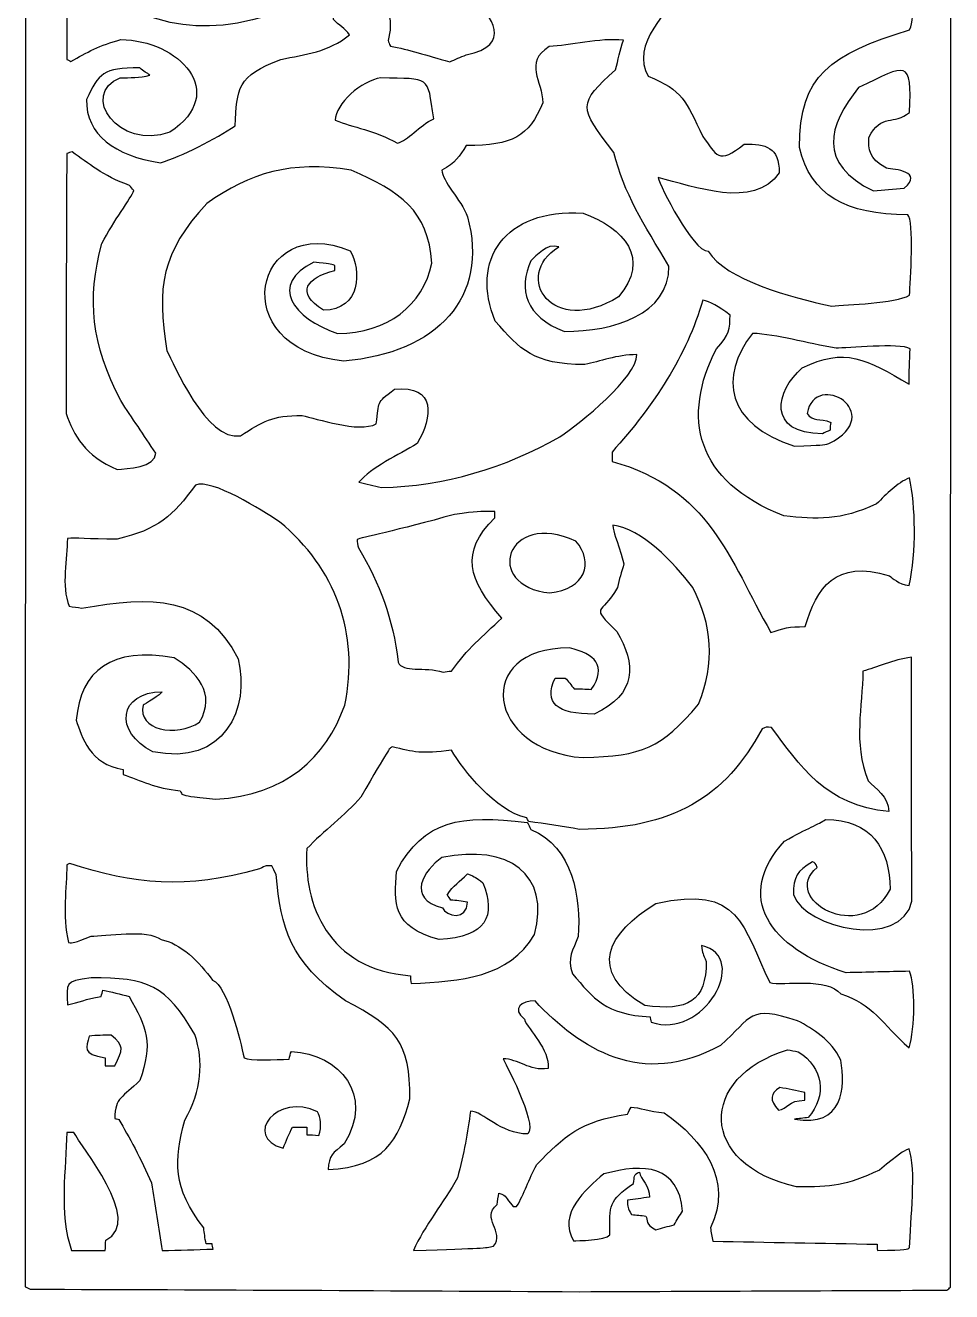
# Model space of a CAD drawing. Header units: centimetres. Extents: x 9.1 to 16.2, y -9 to 9.
# Drawn here: x 9.14 to 16.17, y -9 to 0.61 of the extents above; entities that cross this region are included whole.
import ezdxf

# ---------------------------------------------------------------- set-up
doc = ezdxf.new("R2010")
doc.units = ezdxf.units.CM
doc.header["$MEASUREMENT"] = 0
doc.layers.add('layer 1', color=7, linetype='Continuous')

msp = doc.modelspace()

# ---------------------------------------------------------------- linework, layer by layer
at = {"layer": 'layer 1', "color": 250, "lineweight": 30}
for points, knots in [([(13.34675, -9.00021), (11.95674, -8.9927), (10.56673, -8.9852), (9.17672, -8.98145), (9.17672, -8.98145), (9.16322, -8.97394), (9.14973, -8.96644), (9.14073, -8.96269), (9.14073, -8.96269), (9.14073, -2.98613), (9.14073, 2.99044), (9.14523, 8.96325), (9.14523, 8.96325), (9.15423, 8.97075), (9.16322, 8.97826), (9.17222, 8.98576), (9.17222, 8.98576), (11.48441, 8.99326), (13.80109, 8.99702), (16.11778, 9.00077), (16.11778, 9.00077), (16.14927, 8.98576), (16.14927, 8.98576), (16.17176, 8.94449), (16.17176, 8.94449), (16.16726, 2.97543), (16.16276, -2.99363), (16.16276, -8.96644), (16.16276, -8.96644), (16.15377, -8.97394), (16.14477, -8.98145), (16.13577, -8.98895), (16.13577, -8.98895), (15.2046, -8.9927), (14.27343, -8.99645), (13.34675, -9.00021)], [0, 0, 0, 0, 0.1, 0.1, 0.1, 0.1, 0.2, 0.2, 0.2, 0.2, 0.3, 0.3, 0.3, 0.3, 0.4, 0.4, 0.4, 0.4, 0.5, 0.5, 0.5, 0.5, 0.6, 0.6, 0.6, 0.6, 0.7, 0.7, 0.7, 0.7, 0.8, 0.8, 0.8, 0.8, 1, 1, 1, 1]), ([(10.16637, -0.43492), (9.81549, -0.3824), (9.60407, -0.22107), (9.60407, 0.0453), (9.60407, 0.0453), (9.70303, 0.24415), (9.72553, 0.28541), (10.00893, 0.28541), (10.00893, 0.28541), (10.03592, 0.2554), (10.06741, 0.2479), (10.0854, 0.22914), (10.0854, 0.22914), (10.00893, 0.21038), (9.93695, 0.21038), (9.86048, 0.21038), (9.86048, 0.21038), (9.55009, 0.08282), (9.84698, -0.34113), (10.23835, -0.20232), (10.23835, -0.20232), (10.69269, 0.09783), (10.30132, 0.49927), (9.86498, 0.49927), (9.86498, 0.49927), (9.70753, 0.458), (9.60407, 0.40172), (9.48711, 0.33419), (9.48711, 0.33419), (9.47362, 0.34169), (9.46462, 0.34544), (9.45562, 0.34919), (9.45562, 0.34919), (9.45562, 0.58556), (9.45562, 0.82192), (9.46012, 1.05828), (9.46012, 1.05828), (9.47362, 1.05828), (9.48711, 1.05828), (9.5051, 1.05828), (9.5051, 1.05828), (9.88297, 0.6831), (10.35081, 0.48051), (10.98059, 0.6831), (10.98059, 0.6831), (11.18751, 0.7769), (11.30897, 0.9007), (11.44392, 1.05453), (11.44392, 1.05453), (11.84428, 1.93994), (10.44078, 2.29261), (10.44078, 1.531), (10.44078, 1.531), (10.44078, 1.531), (10.55773, 1.30214), (10.6522, 1.4222), (10.6522, 1.4222), (10.3598, 1.71484), (10.84563, 1.92118), (11.11554, 1.64731), (11.11554, 1.64731), (11.2325, 1.32841), (11.16052, 1.18209), (10.76466, 1.04702), (10.76466, 1.04702), (10.06291, 1.04702), (9.89197, 1.52725), (10.15737, 1.96996), (10.15737, 1.96996), (10.55324, 2.3864), (10.78715, 2.45394), (11.43942, 2.43518), (11.43942, 2.43518), (11.98823, 2.30011), (12.33461, 1.98121), (12.52804, 1.49348), (12.52804, 1.49348), (12.47856, 1.23086), (12.38859, 1.10705), (12.54154, 0.81817), (12.54154, 0.81817), (12.68099, 0.67185), (12.84293, 0.46175), (12.48756, 0.38296), (12.48756, 0.38296), (12.44257, 0.36795), (12.40209, 0.34919), (12.3616, 0.33044), (12.3616, 0.33044), (12.18166, 0.38296), (12.05121, 0.42423), (11.91176, 0.45049), (11.91176, 0.45049), (11.90276, 0.4655), (11.89826, 0.48051), (11.89376, 0.49176), (11.89376, 0.49176), (12.01972, 0.93822), (11.43493, 1.01701), (11.47991, 0.65309), (11.47991, 0.65309), (11.5204, 0.60807), (11.56538, 0.58556), (11.60137, 0.53678), (11.60137, 0.53678), (11.43942, 0.40172), (11.26848, 0.39046), (11.07955, 0.34919), (11.07955, 0.34919), (10.74667, 0.22539), (10.74667, 0.12784), (10.73317, -0.15354), (10.73317, -0.15354), (10.58922, -0.25484), (10.32382, -0.38615), (10.16637, -0.43492)], [0, 0, 0, 0, 0.0333333, 0.0333333, 0.0333333, 0.0333333, 0.0666667, 0.0666667, 0.0666667, 0.0666667, 0.1, 0.1, 0.1, 0.1, 0.1333333, 0.1333333, 0.1333333, 0.1333333, 0.1666667, 0.1666667, 0.1666667, 0.1666667, 0.2, 0.2, 0.2, 0.2, 0.2333333, 0.2333333, 0.2333333, 0.2333333, 0.2666667, 0.2666667, 0.2666667, 0.2666667, 0.3, 0.3, 0.3, 0.3, 0.3333333, 0.3333333, 0.3333333, 0.3333333, 0.3666667, 0.3666667, 0.3666667, 0.3666667, 0.4, 0.4, 0.4, 0.4, 0.4333333, 0.4333333, 0.4333333, 0.4333333, 0.4666667, 0.4666667, 0.4666667, 0.4666667, 0.5, 0.5, 0.5, 0.5, 0.5333333, 0.5333333, 0.5333333, 0.5333333, 0.5666667, 0.5666667, 0.5666667, 0.5666667, 0.6, 0.6, 0.6, 0.6, 0.6333333, 0.6333333, 0.6333333, 0.6333333, 0.6666667, 0.6666667, 0.6666667, 0.6666667, 0.7, 0.7, 0.7, 0.7, 0.7333333, 0.7333333, 0.7333333, 0.7333333, 0.7666667, 0.7666667, 0.7666667, 0.7666667, 0.8, 0.8, 0.8, 0.8, 0.8333333, 0.8333333, 0.8333333, 0.8333333, 0.8666667, 0.8666667, 0.8666667, 0.8666667, 0.9, 0.9, 0.9, 0.9, 0.9333333, 0.9333333, 0.9333333, 0.9333333, 1, 1, 1, 1]), ([(15.26308, -1.52294), (14.94369, -1.45541), (14.46236, -1.32409), (14.32291, -1.10649), (14.32291, -1.10649), (14.20595, -1.10649), (13.95854, -0.61126), (13.94504, -0.54748), (13.94504, -0.54748), (14.21495, -0.61126), (14.66929, -0.79509), (14.86272, -0.50996), (14.86272, -0.50996), (14.86272, -0.31487), (14.76376, -0.29236), (14.59731, -0.29236), (14.59731, -0.29236), (14.39938, -0.45744), (14.38589, -0.37114), (14.28243, -0.23608), (14.28243, -0.23608), (14.15197, 0.0378), (14.13398, 0.11283), (13.86857, 0.22163), (13.86857, 0.22163), (13.72912, 0.458), (14.02152, 0.73187), (14.16097, 0.8932), (14.16097, 0.8932), (14.20595, 0.97574), (14.25094, 1.05828), (14.30042, 1.13707), (14.30042, 1.13707), (14.39938, 1.15582), (14.59731, 1.05077), (14.72327, 0.99825), (14.72327, 0.99825), (14.98418, 0.93447), (15.1956, 0.92321), (15.5015, 0.92321), (15.5015, 0.92321), (15.75341, 0.97199), (15.75341, 0.97199), (15.84338, 0.97199), (15.84338, 0.97199), (15.85237, 0.89695), (15.90635, 0.68685), (15.85237, 0.5743), (15.85237, 0.5743), (15.24959, 0.38671), (15.01567, 0.22914), (15.01567, -0.31862), (15.01567, -0.31862), (15.10114, -0.68254), (15.37104, -0.82886), (15.83888, -0.82886), (15.83888, -0.82886), (15.88836, -0.87013), (15.85687, -1.3391), (15.85237, -1.4404), (15.85237, -1.4404), (15.74441, -1.50043), (15.37554, -1.51168), (15.26308, -1.52294)], [0, 0, 0, 0, 0.0588235, 0.0588235, 0.0588235, 0.0588235, 0.1176471, 0.1176471, 0.1176471, 0.1176471, 0.1764706, 0.1764706, 0.1764706, 0.1764706, 0.2352941, 0.2352941, 0.2352941, 0.2352941, 0.2941176, 0.2941176, 0.2941176, 0.2941176, 0.3529412, 0.3529412, 0.3529412, 0.3529412, 0.4117647, 0.4117647, 0.4117647, 0.4117647, 0.4705882, 0.4705882, 0.4705882, 0.4705882, 0.5294118, 0.5294118, 0.5294118, 0.5294118, 0.5882353, 0.5882353, 0.5882353, 0.5882353, 0.6470588, 0.6470588, 0.6470588, 0.6470588, 0.7058824, 0.7058824, 0.7058824, 0.7058824, 0.7647059, 0.7647059, 0.7647059, 0.7647059, 0.8235294, 0.8235294, 0.8235294, 0.8235294, 0.8823529, 0.8823529, 0.8823529, 0.8823529, 1, 1, 1, 1]), ([(11.84428, -2.89983), (11.7858, -2.88483), (11.72732, -2.86982), (11.67334, -2.85857), (11.67334, -2.85857), (11.76331, -2.74601), (11.97474, -2.65222), (12.11419, -2.56593), (12.11419, -2.56593), (12.23564, -2.36333), (12.25814, -2.11947), (11.94325, -2.15323), (11.94325, -2.15323), (11.7948, -2.26579), (11.83079, -2.23952), (11.8038, -2.41586), (11.8038, -2.41586), (11.67334, -2.48714), (11.34946, -2.37459), (11.24149, -2.35208), (11.24149, -2.35208), (11.01207, -2.35208), (10.9446, -2.3971), (10.77366, -2.5059), (10.77366, -2.5059), (10.51725, -2.55467), (10.26084, -1.95064), (10.21585, -1.8606), (10.21585, -1.8606), (10.13488, -1.37662), (10.17537, -1.11775), (10.51725, -0.74257), (10.51725, -0.74257), (10.85463, -0.50996), (11.15153, -0.41617), (11.61486, -0.4912), (11.61486, -0.4912), (11.98373, -0.65253), (12.19966, -0.79509), (12.22665, -1.19653), (12.22665, -1.19653), (12.15917, -1.51543), (11.88927, -1.72928), (11.5114, -1.72928), (11.5114, -1.72928), (11.16952, -1.61673), (10.98508, -1.35411), (11.33146, -1.18903), (11.33146, -1.18903), (11.45292, -1.20028), (11.45292, -1.20028), (11.48891, -1.21529), (11.48891, -1.21529), (11.48891, -1.22655), (11.48891, -1.2378), (11.48891, -1.25281), (11.48891, -1.25281), (11.27748, -1.30533), (11.18751, -1.41789), (11.40344, -1.55295), (11.40344, -1.55295), (11.69134, -1.55295), (11.69134, -1.24906), (11.60587, -1.10274), (11.60587, -1.10274), (10.87712, -0.79885), (10.63871, -1.84559), (11.55638, -1.93938), (11.55638, -1.93938), (12.27163, -1.87935), (12.66299, -1.45165), (12.49655, -0.84387), (12.49655, -0.84387), (12.44707, -0.71256), (12.30312, -0.57374), (12.30312, -0.4912), (12.30312, -0.4912), (12.40658, -0.43868), (12.43358, -0.38615), (12.48756, -0.30361), (12.48756, -0.30361), (12.84293, -0.30361), (12.95989, -0.23608), (13.06785, 0.01904), (13.06785, 0.01904), (13.06785, 0.18787), (12.9194, 0.32293), (13.11733, 0.44674), (13.11733, 0.44674), (13.26578, 0.45424), (13.5042, 0.51427), (13.67964, 0.49551), (13.67964, 0.49551), (13.65715, 0.42048), (13.63915, 0.34544), (13.62116, 0.27041), (13.62116, 0.27041), (13.33326, 0.01154), (13.33776, -0.00722), (13.60766, -0.35614), (13.60766, -0.35614), (13.68414, -0.66753), (13.83258, -0.89639), (14.02602, -1.21904), (14.02602, -1.21904), (14.02602, -1.58672), (13.60766, -1.71428), (13.23429, -1.71428), (13.23429, -1.71428), (12.9329, -1.60548), (12.88342, -1.39162), (12.97788, -1.17777), (12.97788, -1.17777), (13.02287, -1.14026), (13.09484, -1.04271), (13.18931, -1.07272), (13.18931, -1.07272), (12.82944, -1.29783), (13.14433, -1.76305), (13.64365, -1.45165), (13.64365, -1.45165), (13.88656, -1.16652), (13.68863, -0.92641), (13.37374, -0.8176), (13.37374, -0.8176), (12.77545, -0.77634), (12.51455, -1.18153), (12.70798, -1.63549), (12.70798, -1.63549), (12.89691, -1.85309), (12.99588, -1.96565), (13.38724, -1.96565), (13.38724, -1.96565), (13.5042, -1.94313), (13.62566, -1.89061), (13.7831, -1.89061), (13.7831, -1.89061), (13.7831, -2.06319), (13.35575, -2.40835), (13.19831, -2.5134), (13.19831, -2.5134), (12.78445, -2.74976), (12.32111, -2.88858), (11.84428, -2.89983)], [0, 0, 0, 0, 0.027027, 0.027027, 0.027027, 0.027027, 0.0540541, 0.0540541, 0.0540541, 0.0540541, 0.0810811, 0.0810811, 0.0810811, 0.0810811, 0.1081081, 0.1081081, 0.1081081, 0.1081081, 0.1351351, 0.1351351, 0.1351351, 0.1351351, 0.1621622, 0.1621622, 0.1621622, 0.1621622, 0.1891892, 0.1891892, 0.1891892, 0.1891892, 0.2162162, 0.2162162, 0.2162162, 0.2162162, 0.2432432, 0.2432432, 0.2432432, 0.2432432, 0.2702703, 0.2702703, 0.2702703, 0.2702703, 0.2972973, 0.2972973, 0.2972973, 0.2972973, 0.3243243, 0.3243243, 0.3243243, 0.3243243, 0.3513514, 0.3513514, 0.3513514, 0.3513514, 0.3783784, 0.3783784, 0.3783784, 0.3783784, 0.4054054, 0.4054054, 0.4054054, 0.4054054, 0.4324324, 0.4324324, 0.4324324, 0.4324324, 0.4594595, 0.4594595, 0.4594595, 0.4594595, 0.4864865, 0.4864865, 0.4864865, 0.4864865, 0.5135135, 0.5135135, 0.5135135, 0.5135135, 0.5405405, 0.5405405, 0.5405405, 0.5405405, 0.5675676, 0.5675676, 0.5675676, 0.5675676, 0.5945946, 0.5945946, 0.5945946, 0.5945946, 0.6216216, 0.6216216, 0.6216216, 0.6216216, 0.6486486, 0.6486486, 0.6486486, 0.6486486, 0.6756757, 0.6756757, 0.6756757, 0.6756757, 0.7027027, 0.7027027, 0.7027027, 0.7027027, 0.7297297, 0.7297297, 0.7297297, 0.7297297, 0.7567568, 0.7567568, 0.7567568, 0.7567568, 0.7837838, 0.7837838, 0.7837838, 0.7837838, 0.8108108, 0.8108108, 0.8108108, 0.8108108, 0.8378378, 0.8378378, 0.8378378, 0.8378378, 0.8648649, 0.8648649, 0.8648649, 0.8648649, 0.8918919, 0.8918919, 0.8918919, 0.8918919, 0.9189189, 0.9189189, 0.9189189, 0.9189189, 0.9459459, 0.9459459, 0.9459459, 0.9459459, 1, 1, 1, 1]), ([(15.57797, -0.64878), (15.15062, -0.44243), (15.23159, -0.14979), (15.46551, 0.13534), (15.46551, 0.13534), (15.83438, 0.31543), (15.87037, 0.3567), (15.85237, -0.05224), (15.85237, -0.05224), (15.73092, -0.15354), (15.64095, -0.05224), (15.54198, -0.24358), (15.54198, -0.24358), (15.54198, -0.33363), (15.53748, -0.40116), (15.67694, -0.47619), (15.67694, -0.47619), (15.73991, -0.4837), (15.96034, -0.50246), (15.81189, -0.62626), (15.81189, -0.62626), (15.73092, -0.63377), (15.65444, -0.64127), (15.57797, -0.64878)], [0, 0, 0, 0, 0.1428571, 0.1428571, 0.1428571, 0.1428571, 0.2857143, 0.2857143, 0.2857143, 0.2857143, 0.4285714, 0.4285714, 0.4285714, 0.4285714, 0.5714286, 0.5714286, 0.5714286, 0.5714286, 0.7142857, 0.7142857, 0.7142857, 0.7142857, 1, 1, 1, 1]), ([(11.96574, -0.28485), (11.7903, -0.19106), (11.62836, -0.1648), (11.49341, -0.11227), (11.49341, -0.11227), (11.49341, 0.01154), (11.69134, 0.18787), (11.83978, 0.21038), (11.83978, 0.21038), (12.21765, 0.19537), (12.19066, 0.24039), (12.24014, -0.10102), (12.24014, -0.10102), (12.13218, -0.14979), (12.04221, -0.26985), (11.96574, -0.28485)], [0, 0, 0, 0, 0.2, 0.2, 0.2, 0.2, 0.4, 0.4, 0.4, 0.4, 0.6, 0.6, 0.6, 0.6, 1, 1, 1, 1]), ([(9.83799, -2.76102), (9.59507, -2.65972), (9.5051, -2.50215), (9.45112, -2.33707), (9.45112, -2.33707), (9.45112, -1.67676), (9.45112, -1.0202), (9.45562, -0.36364), (9.45562, -0.36364), (9.46912, -0.35989), (9.48261, -0.35614), (9.49611, -0.35239), (9.49611, -0.35239), (9.62206, -0.43868), (9.72553, -0.53247), (9.93245, -0.60751), (9.93245, -0.60751), (9.94145, -0.61876), (9.95045, -0.63002), (9.96394, -0.64502), (9.96394, -0.64502), (9.94145, -0.70505), (9.811, -0.87763), (9.72103, -1.04646), (9.72103, -1.04646), (9.60857, -1.47792), (9.64006, -1.80432), (9.86498, -2.23952), (9.86498, -2.23952), (9.95045, -2.37084), (10.04042, -2.50215), (10.13038, -2.63721), (10.13038, -2.63721), (10.13038, -2.74601), (9.90996, -2.75727), (9.83799, -2.76102)], [0, 0, 0, 0, 0.1, 0.1, 0.1, 0.1, 0.2, 0.2, 0.2, 0.2, 0.3, 0.3, 0.3, 0.3, 0.4, 0.4, 0.4, 0.4, 0.5, 0.5, 0.5, 0.5, 0.6, 0.6, 0.6, 0.6, 0.7, 0.7, 0.7, 0.7, 0.8, 0.8, 0.8, 0.8, 1, 1, 1, 1]), ([(14.79974, -3.9991), (14.48036, -3.43634), (14.33191, -2.90359), (13.59417, -2.70099), (13.59417, -2.70099), (13.59417, -2.67473), (13.59417, -2.65222), (13.59417, -2.62971), (13.59417, -2.62971), (13.91356, -2.27329), (14.16097, -1.89811), (14.28243, -1.47792), (14.28243, -1.47792), (14.3409, -1.48542), (14.39938, -1.52294), (14.48935, -1.59047), (14.48935, -1.59047), (14.48935, -1.69552), (14.48485, -1.73679), (14.38589, -1.84559), (14.38589, -1.84559), (14.12048, -2.36333), (14.22395, -2.85106), (14.89871, -3.11369), (14.89871, -3.11369), (15.15062, -3.13995), (15.32606, -3.1512), (15.60046, -3.02364), (15.60046, -3.02364), (15.68143, -2.94486), (15.75341, -2.86607), (15.85237, -2.8248), (15.85237, -2.8248), (15.89736, -3.0424), (15.90635, -3.38381), (15.84788, -3.64268), (15.84788, -3.64268), (15.7669, -3.63143), (15.72192, -3.58641), (15.69943, -3.56765), (15.69943, -3.56765), (15.28557, -3.44009), (15.14612, -3.6652), (15.06065, -3.95408), (15.06065, -3.95408), (14.9347, -3.95408), (14.89421, -3.96534), (14.79974, -3.9991)], [0, 0, 0, 0, 0.0769231, 0.0769231, 0.0769231, 0.0769231, 0.1538462, 0.1538462, 0.1538462, 0.1538462, 0.2307692, 0.2307692, 0.2307692, 0.2307692, 0.3076923, 0.3076923, 0.3076923, 0.3076923, 0.3846154, 0.3846154, 0.3846154, 0.3846154, 0.4615385, 0.4615385, 0.4615385, 0.4615385, 0.5384615, 0.5384615, 0.5384615, 0.5384615, 0.6153846, 0.6153846, 0.6153846, 0.6153846, 0.6923077, 0.6923077, 0.6923077, 0.6923077, 0.7692308, 0.7692308, 0.7692308, 0.7692308, 0.8461538, 0.8461538, 0.8461538, 0.8461538, 1, 1, 1, 1]), ([(14.97968, -2.58469), (14.46236, -2.42336), (14.39938, -2.05944), (14.66029, -1.72928), (14.66029, -1.72928), (14.84473, -1.73679), (15.06965, -1.80432), (15.29457, -1.84184), (15.29457, -1.84184), (15.37554, -1.84184), (15.7759, -1.80057), (15.85687, -1.84559), (15.85687, -1.84559), (15.85237, -1.93563), (15.84788, -2.02567), (15.84788, -2.11572), (15.84788, -2.11572), (15.52849, -1.92438), (15.35755, -1.83058), (15.03816, -1.99191), (15.03816, -1.99191), (14.83123, -2.16449), (14.76825, -2.49089), (15.19111, -2.49089), (15.19111, -2.49089), (15.2091, -2.47964), (15.22709, -2.47213), (15.24959, -2.46463), (15.24959, -2.46463), (15.24959, -2.44212), (15.24959, -2.42336), (15.25408, -2.4046), (15.25408, -2.4046), (15.16861, -2.36708), (15.11913, -2.4046), (15.07415, -2.33707), (15.07415, -2.33707), (15.13713, -2.00316), (15.69043, -2.33332), (15.24059, -2.56593), (15.24059, -2.56593), (15.19111, -2.57718), (15.19111, -2.57718), (14.97968, -2.58469)], [0, 0, 0, 0, 0.0833333, 0.0833333, 0.0833333, 0.0833333, 0.1666667, 0.1666667, 0.1666667, 0.1666667, 0.25, 0.25, 0.25, 0.25, 0.3333333, 0.3333333, 0.3333333, 0.3333333, 0.4166667, 0.4166667, 0.4166667, 0.4166667, 0.5, 0.5, 0.5, 0.5, 0.5833333, 0.5833333, 0.5833333, 0.5833333, 0.6666667, 0.6666667, 0.6666667, 0.6666667, 0.75, 0.75, 0.75, 0.75, 0.8333333, 0.8333333, 0.8333333, 0.8333333, 1, 1, 1, 1]), ([(10.58472, -5.26345), (10.3778, -5.24094), (10.3778, -5.24094), (10.32831, -5.22593), (10.32831, -5.22593), (10.32382, -5.21467), (10.31932, -5.20717), (10.31482, -5.19967), (10.31482, -5.19967), (10.13038, -5.18091), (10.01343, -5.12088), (9.88297, -5.07586), (9.88297, -5.07586), (9.88297, -5.06085), (9.88297, -5.0496), (9.88297, -5.03834), (9.88297, -5.03834), (9.63106, -4.99707), (9.56808, -4.79448), (9.5276, -4.66316), (9.5276, -4.66316), (9.55909, -4.28799), (9.7975, -4.10415), (10.26984, -4.19044), (10.26984, -4.19044), (10.43628, -4.29549), (10.59372, -4.46057), (10.46327, -4.67817), (10.46327, -4.67817), (10.28783, -4.79823), (9.98643, -4.7382), (10.03592, -4.55061), (10.03592, -4.55061), (10.04042, -4.54686), (10.17537, -4.46432), (10.17987, -4.44931), (10.17987, -4.44931), (9.84698, -4.44931), (9.811, -4.75321), (10.10789, -4.90328), (10.10789, -4.90328), (10.6522, -5.01583), (10.85013, -4.57312), (10.75566, -4.19795), (10.75566, -4.19795), (10.50825, -3.71397), (10.0944, -3.71772), (9.56808, -3.81527), (9.56808, -3.81527), (9.53659, -3.80776), (9.5051, -3.80401), (9.47362, -3.80026), (9.47362, -3.80026), (9.41064, -3.64268), (9.46012, -3.43634), (9.46012, -3.28627), (9.46012, -3.28627), (9.5231, -3.27876), (9.61307, -3.29002), (9.83799, -3.29002), (9.83799, -3.29002), (10.14838, -3.21874), (10.26084, -3.11369), (10.43178, -2.88108), (10.43178, -2.88108), (10.55773, -2.82855), (10.9356, -3.07242), (11.07055, -3.15871), (11.07055, -3.15871), (11.4979, -3.51512), (11.67784, -4.00285), (11.56538, -4.55061), (11.56538, -4.55061), (11.42143, -4.9483), (11.12004, -5.23343), (10.58472, -5.26345)], [0, 0, 0, 0, 0.05, 0.05, 0.05, 0.05, 0.1, 0.1, 0.1, 0.1, 0.15, 0.15, 0.15, 0.15, 0.2, 0.2, 0.2, 0.2, 0.25, 0.25, 0.25, 0.25, 0.3, 0.3, 0.3, 0.3, 0.35, 0.35, 0.35, 0.35, 0.4, 0.4, 0.4, 0.4, 0.45, 0.45, 0.45, 0.45, 0.5, 0.5, 0.5, 0.5, 0.55, 0.55, 0.55, 0.55, 0.6, 0.6, 0.6, 0.6, 0.65, 0.65, 0.65, 0.65, 0.7, 0.7, 0.7, 0.7, 0.75, 0.75, 0.75, 0.75, 0.8, 0.8, 0.8, 0.8, 0.85, 0.85, 0.85, 0.85, 0.9, 0.9, 0.9, 0.9, 1, 1, 1, 1]), ([(13.12183, -3.69896), (12.60901, -3.64644), (12.78895, -3.06491), (13.31976, -3.30503), (13.31976, -3.30503), (13.45921, -3.4701), (13.39174, -3.66895), (13.12183, -3.69896)], [0, 0, 0, 0, 0.3333333, 0.3333333, 0.3333333, 0.3333333, 1, 1, 1, 1]), ([(12.31212, -4.29924), (12.16817, -4.25422), (12.00623, -4.30675), (11.97024, -4.22421), (11.97024, -4.22421), (11.92975, -3.88655), (11.83529, -3.63518), (11.66884, -3.35755), (11.66884, -3.35755), (11.66435, -3.33504), (11.65985, -3.31253), (11.65985, -3.29377), (11.65985, -3.29377), (11.67784, -3.27876), (11.96574, -3.22624), (12.39759, -3.10243), (12.39759, -3.10243), (12.57752, -3.07992), (12.57752, -3.07992), (12.70348, -3.07992), (12.70348, -3.07992), (12.70348, -3.09493), (12.70348, -3.10993), (12.70348, -3.12869), (12.70348, -3.12869), (12.43807, -3.39507), (12.50105, -3.59391), (12.75746, -3.8903), (12.75746, -3.8903), (12.60901, -4.02912), (12.49655, -4.12291), (12.3751, -4.29174), (12.3751, -4.29174), (12.3526, -4.29174), (12.33011, -4.29549), (12.31212, -4.29924)], [0, 0, 0, 0, 0.1, 0.1, 0.1, 0.1, 0.2, 0.2, 0.2, 0.2, 0.3, 0.3, 0.3, 0.3, 0.4, 0.4, 0.4, 0.4, 0.5, 0.5, 0.5, 0.5, 0.6, 0.6, 0.6, 0.6, 0.7, 0.7, 0.7, 0.7, 0.8, 0.8, 0.8, 0.8, 1, 1, 1, 1]), ([(13.37374, -4.9483), (12.6405, -4.89577), (12.53254, -4.11541), (13.27028, -4.11541), (13.27028, -4.11541), (13.46371, -4.16043), (13.55818, -4.25047), (13.43672, -4.43056), (13.43672, -4.43056), (13.39174, -4.4268), (13.34675, -4.4268), (13.30627, -4.4268), (13.30627, -4.4268), (13.28378, -4.39679), (13.26128, -4.37053), (13.23879, -4.34426), (13.23879, -4.34426), (13.2118, -4.34426), (13.18481, -4.34426), (13.16232, -4.34426), (13.16232, -4.34426), (13.07235, -4.5356), (13.17581, -4.61814), (13.45921, -4.61814), (13.45921, -4.61814), (13.7831, -4.46807), (13.7786, -4.23546), (13.63015, -3.9916), (13.63015, -3.9916), (13.42323, -3.7815), (13.5087, -3.87905), (13.63465, -3.65769), (13.63465, -3.65769), (13.64815, -3.59766), (13.66614, -3.53764), (13.68414, -3.47761), (13.68414, -3.47761), (13.62116, -3.26), (13.60766, -3.2525), (13.59867, -3.18497), (13.59867, -3.18497), (13.82359, -3.21123), (14.0575, -3.4626), (14.20595, -3.65769), (14.20595, -3.65769), (14.3544, -3.93532), (14.37689, -4.23171), (14.25094, -4.54311), (14.25094, -4.54311), (13.96304, -4.88077), (13.82809, -4.93329), (13.37374, -4.9483)], [0, 0, 0, 0, 0.0714286, 0.0714286, 0.0714286, 0.0714286, 0.1428571, 0.1428571, 0.1428571, 0.1428571, 0.2142857, 0.2142857, 0.2142857, 0.2142857, 0.2857143, 0.2857143, 0.2857143, 0.2857143, 0.3571429, 0.3571429, 0.3571429, 0.3571429, 0.4285714, 0.4285714, 0.4285714, 0.4285714, 0.5, 0.5, 0.5, 0.5, 0.5714286, 0.5714286, 0.5714286, 0.5714286, 0.6428571, 0.6428571, 0.6428571, 0.6428571, 0.7142857, 0.7142857, 0.7142857, 0.7142857, 0.7857143, 0.7857143, 0.7857143, 0.7857143, 0.8571429, 0.8571429, 0.8571429, 0.8571429, 1, 1, 1, 1]), ([(15.84788, -7.15059), (15.64545, -6.9705), (15.56897, -6.81293), (15.33056, -6.74164), (15.33056, -6.74164), (15.22709, -6.61033), (14.89421, -6.68162), (14.79075, -6.65535), (14.79075, -6.65535), (14.58382, -6.22765), (14.57032, -5.90875), (13.92705, -6.05507), (13.92705, -6.05507), (13.56268, -6.27267), (13.40074, -6.57281), (13.84158, -6.82793), (13.84158, -6.82793), (14.16996, -6.87671), (14.30942, -6.79417), (14.30942, -6.49403), (14.30942, -6.49403), (14.28243, -6.43775), (14.28243, -6.43775), (14.27343, -6.37397), (14.27343, -6.37397), (14.6513, -6.46401), (14.28243, -7.09431), (13.89106, -6.95549), (13.89106, -6.95549), (13.88656, -6.94049), (13.88207, -6.92548), (13.88207, -6.91422), (13.88207, -6.91422), (13.54468, -6.89922), (13.45472, -6.77541), (13.29277, -6.58782), (13.29277, -6.58782), (13.25229, -6.46776), (13.29727, -6.40774), (13.33776, -6.30644), (13.33776, -6.30644), (13.35575, -6.01005), (13.30177, -5.62737), (12.97788, -5.49231), (12.97788, -5.49231), (12.96889, -5.47355), (12.95989, -5.45479), (12.95089, -5.43978), (12.95089, -5.43978), (12.44257, -5.37975), (12.16817, -5.41727), (11.95674, -5.81121), (11.95674, -5.81121), (11.94325, -6.05132), (11.92076, -6.2314), (12.28063, -6.32895), (12.28063, -6.32895), (12.645, -6.30644), (12.71248, -6.15262), (12.61351, -5.8975), (12.61351, -5.8975), (12.55953, -5.85623), (12.55953, -5.85623), (12.49655, -5.82996), (12.49655, -5.82996), (12.43807, -5.89374), (12.38859, -5.9125), (12.34361, -5.99129), (12.34361, -5.99129), (12.3526, -6.00255), (12.3616, -6.0138), (12.3706, -6.02881), (12.3706, -6.02881), (12.41108, -6.03256), (12.45157, -6.03631), (12.49655, -6.04381), (12.49655, -6.04381), (12.49655, -6.19013), (12.33011, -6.15262), (12.30762, -6.08884), (12.30762, -6.08884), (12.02872, -6.0138), (12.16367, -5.8037), (12.30312, -5.70616), (12.30312, -5.70616), (12.80694, -5.60111), (13.13083, -5.83372), (13.00487, -6.29143), (13.00487, -6.29143), (12.81144, -6.61784), (12.44707, -6.6441), (12.0692, -6.66286), (12.0692, -6.66286), (12.0647, -6.64035), (12.0647, -6.62159), (12.0647, -6.60283), (12.0647, -6.60283), (11.43493, -6.55781), (11.25049, -6.05507), (11.27748, -5.63862), (11.27748, -5.63862), (11.40344, -5.50731), (11.56988, -5.3835), (11.68684, -5.24844), (11.68684, -5.24844), (11.90276, -4.87702), (11.90276, -4.87702), (11.92525, -4.86576), (11.92525, -4.86576), (12.0917, -4.90703), (12.14568, -4.92204), (12.3751, -4.89202), (12.3751, -4.89202), (12.46506, -5.04585), (12.70798, -5.34974), (12.94639, -5.40601), (12.94639, -5.40601), (12.95089, -5.41352), (12.95539, -5.42102), (12.95989, -5.43228), (12.95989, -5.43228), (13.08585, -5.45104), (13.2163, -5.46979), (13.34675, -5.49231), (13.34675, -5.49231), (14.05301, -5.49231), (14.45337, -5.24844), (14.73227, -4.7307), (14.73227, -4.7307), (14.76376, -4.71569), (14.76376, -4.71569), (14.80424, -4.71944), (14.80424, -4.71944), (15.01567, -5.00082), (15.2136, -5.31597), (15.69493, -5.35724), (15.69493, -5.35724), (15.69493, -5.24469), (15.59147, -5.18091), (15.53748, -5.12463), (15.53748, -5.12463), (15.42053, -4.82824), (15.497, -4.56562), (15.497, -4.29174), (15.497, -4.29174), (15.60046, -4.26548), (15.72642, -4.20545), (15.86587, -4.18669), (15.86587, -4.18669), (15.86587, -4.80198), (15.86587, -5.41727), (15.87037, -6.03631), (15.87037, -6.03631), (15.7894, -6.40774), (15.06065, -6.24641), (14.97068, -5.98754), (14.97068, -5.98754), (14.97068, -5.84872), (14.99767, -5.81121), (15.11463, -5.73992), (15.11463, -5.73992), (15.13713, -5.74743), (15.13713, -5.74743), (15.15062, -5.78119), (15.15062, -5.78119), (14.86272, -6.0213), (15.488, -6.37772), (15.70393, -5.94627), (15.70393, -5.94627), (15.70393, -5.64238), (15.55998, -5.41727), (15.2136, -5.41727), (15.2136, -5.41727), (15.16412, -5.45479), (15.07865, -5.48105), (14.90321, -5.58235), (14.90321, -5.58235), (14.51634, -5.99504), (14.78625, -6.40023), (15.37104, -6.58032), (15.37104, -6.58032), (15.52849, -6.57657), (15.69043, -6.57281), (15.85237, -6.56906), (15.85237, -6.56906), (15.89286, -6.67411), (15.89736, -6.99676), (15.84788, -7.15059)], [0, 0, 0, 0, 0.0208333, 0.0208333, 0.0208333, 0.0208333, 0.0416667, 0.0416667, 0.0416667, 0.0416667, 0.0625, 0.0625, 0.0625, 0.0625, 0.0833333, 0.0833333, 0.0833333, 0.0833333, 0.1041667, 0.1041667, 0.1041667, 0.1041667, 0.125, 0.125, 0.125, 0.125, 0.1458333, 0.1458333, 0.1458333, 0.1458333, 0.1666667, 0.1666667, 0.1666667, 0.1666667, 0.1875, 0.1875, 0.1875, 0.1875, 0.2083333, 0.2083333, 0.2083333, 0.2083333, 0.2291667, 0.2291667, 0.2291667, 0.2291667, 0.25, 0.25, 0.25, 0.25, 0.2708333, 0.2708333, 0.2708333, 0.2708333, 0.2916667, 0.2916667, 0.2916667, 0.2916667, 0.3125, 0.3125, 0.3125, 0.3125, 0.3333333, 0.3333333, 0.3333333, 0.3333333, 0.3541667, 0.3541667, 0.3541667, 0.3541667, 0.375, 0.375, 0.375, 0.375, 0.3958333, 0.3958333, 0.3958333, 0.3958333, 0.4166667, 0.4166667, 0.4166667, 0.4166667, 0.4375, 0.4375, 0.4375, 0.4375, 0.4583333, 0.4583333, 0.4583333, 0.4583333, 0.4791667, 0.4791667, 0.4791667, 0.4791667, 0.5, 0.5, 0.5, 0.5, 0.5208333, 0.5208333, 0.5208333, 0.5208333, 0.5416667, 0.5416667, 0.5416667, 0.5416667, 0.5625, 0.5625, 0.5625, 0.5625, 0.5833333, 0.5833333, 0.5833333, 0.5833333, 0.6041667, 0.6041667, 0.6041667, 0.6041667, 0.625, 0.625, 0.625, 0.625, 0.6458333, 0.6458333, 0.6458333, 0.6458333, 0.6666667, 0.6666667, 0.6666667, 0.6666667, 0.6875, 0.6875, 0.6875, 0.6875, 0.7083333, 0.7083333, 0.7083333, 0.7083333, 0.7291667, 0.7291667, 0.7291667, 0.7291667, 0.75, 0.75, 0.75, 0.75, 0.7708333, 0.7708333, 0.7708333, 0.7708333, 0.7916667, 0.7916667, 0.7916667, 0.7916667, 0.8125, 0.8125, 0.8125, 0.8125, 0.8333333, 0.8333333, 0.8333333, 0.8333333, 0.8541667, 0.8541667, 0.8541667, 0.8541667, 0.875, 0.875, 0.875, 0.875, 0.8958333, 0.8958333, 0.8958333, 0.8958333, 0.9166667, 0.9166667, 0.9166667, 0.9166667, 0.9375, 0.9375, 0.9375, 0.9375, 0.9583333, 0.9583333, 0.9583333, 0.9583333, 1, 1, 1, 1]), ([(11.43942, -8.07352), (11.44392, -7.96472), (11.47541, -7.94971), (11.56088, -7.87843), (11.56088, -7.87843), (11.7903, -7.507), (11.52939, -7.19936), (11.16052, -7.17685), (11.16052, -7.17685), (11.15153, -7.19561), (11.14703, -7.21437), (11.14253, -7.23688), (11.14253, -7.23688), (11.03907, -7.23688), (10.84563, -7.25188), (10.80065, -7.22562), (10.80065, -7.22562), (10.77366, -7.09806), (10.67469, -6.68162), (10.56223, -6.63659), (10.56223, -6.63659), (10.46327, -6.50153), (10.31482, -6.35146), (10.17087, -6.32895), (10.17087, -6.32895), (10.0719, -6.24641), (9.74352, -6.30269), (9.64006, -6.30269), (9.64006, -6.30269), (9.5051, -6.35521), (9.5051, -6.35521), (9.46912, -6.35146), (9.46912, -6.35146), (9.41963, -6.14136), (9.45562, -5.93501), (9.45562, -5.76243), (9.45562, -5.76243), (9.46012, -5.75868), (9.46912, -5.75493), (9.47811, -5.75118), (9.47811, -5.75118), (9.96394, -5.9125), (10.3598, -5.95002), (10.91761, -5.79245), (10.91761, -5.79245), (10.97159, -5.76618), (10.97159, -5.76618), (11.01207, -5.76994), (11.01207, -5.76994), (11.02107, -5.78869), (11.03007, -5.81121), (11.04356, -5.83372), (11.04356, -5.83372), (11.08405, -6.24641), (11.14253, -6.48652), (11.56988, -6.79417), (11.56988, -6.79417), (11.95674, -6.98926), (12.06021, -7.10932), (12.06021, -7.53702), (12.06021, -7.53702), (11.97024, -7.85592), (11.86677, -8.05101), (11.43942, -8.07352)], [0, 0, 0, 0, 0.0588235, 0.0588235, 0.0588235, 0.0588235, 0.1176471, 0.1176471, 0.1176471, 0.1176471, 0.1764706, 0.1764706, 0.1764706, 0.1764706, 0.2352941, 0.2352941, 0.2352941, 0.2352941, 0.2941176, 0.2941176, 0.2941176, 0.2941176, 0.3529412, 0.3529412, 0.3529412, 0.3529412, 0.4117647, 0.4117647, 0.4117647, 0.4117647, 0.4705882, 0.4705882, 0.4705882, 0.4705882, 0.5294118, 0.5294118, 0.5294118, 0.5294118, 0.5882353, 0.5882353, 0.5882353, 0.5882353, 0.6470588, 0.6470588, 0.6470588, 0.6470588, 0.7058824, 0.7058824, 0.7058824, 0.7058824, 0.7647059, 0.7647059, 0.7647059, 0.7647059, 0.8235294, 0.8235294, 0.8235294, 0.8235294, 0.8823529, 0.8823529, 0.8823529, 0.8823529, 1, 1, 1, 1]), ([(10.17987, -8.68881), (10.15288, -8.51623), (10.12589, -8.34365), (10.0989, -8.17482), (10.0989, -8.17482), (10.02242, -7.99848), (9.92346, -7.8184), (9.85148, -7.69459), (9.85148, -7.69459), (9.83799, -7.69084), (9.82899, -7.68709), (9.81999, -7.68709), (9.81999, -7.68709), (9.81999, -7.51826), (9.88297, -7.52951), (10.00893, -7.3982), (10.00893, -7.3982), (10.11239, -7.11682), (10.06291, -6.99301), (9.92796, -6.7604), (9.92796, -6.7604), (9.86048, -6.74164), (9.793, -6.72664), (9.73003, -6.71163), (9.73003, -6.71163), (9.72553, -6.72664), (9.72103, -6.74164), (9.71653, -6.7604), (9.71653, -6.7604), (9.59507, -6.77916), (9.55009, -6.80542), (9.46012, -6.82418), (9.46012, -6.82418), (9.46012, -6.65535), (9.42863, -6.64785), (9.64006, -6.61784), (9.64006, -6.61784), (10.06741, -6.61784), (10.21136, -6.67411), (10.42728, -7.04929), (10.42728, -7.04929), (10.49476, -7.24813), (10.48126, -7.47699), (10.35081, -7.69834), (10.35081, -7.69834), (10.26984, -8.00974), (10.25634, -8.20858), (10.49476, -8.51623), (10.49476, -8.51623), (10.49925, -8.55375), (10.50375, -8.59502), (10.51275, -8.63629), (10.51275, -8.63629), (10.52625, -8.63629), (10.53974, -8.63629), (10.55773, -8.63629), (10.55773, -8.63629), (10.55773, -8.64754), (10.56223, -8.66255), (10.56673, -8.67755), (10.56673, -8.67755), (10.43628, -8.68131), (10.30582, -8.68506), (10.17987, -8.68881)], [0, 0, 0, 0, 0.0588235, 0.0588235, 0.0588235, 0.0588235, 0.1176471, 0.1176471, 0.1176471, 0.1176471, 0.1764706, 0.1764706, 0.1764706, 0.1764706, 0.2352941, 0.2352941, 0.2352941, 0.2352941, 0.2941176, 0.2941176, 0.2941176, 0.2941176, 0.3529412, 0.3529412, 0.3529412, 0.3529412, 0.4117647, 0.4117647, 0.4117647, 0.4117647, 0.4705882, 0.4705882, 0.4705882, 0.4705882, 0.5294118, 0.5294118, 0.5294118, 0.5294118, 0.5882353, 0.5882353, 0.5882353, 0.5882353, 0.6470588, 0.6470588, 0.6470588, 0.6470588, 0.7058824, 0.7058824, 0.7058824, 0.7058824, 0.7647059, 0.7647059, 0.7647059, 0.7647059, 0.8235294, 0.8235294, 0.8235294, 0.8235294, 0.8823529, 0.8823529, 0.8823529, 0.8823529, 1, 1, 1, 1]), ([(12.0872, -8.68881), (12.16817, -8.49747), (12.31662, -8.32864), (12.42008, -8.1373), (12.42008, -8.1373), (12.46956, -7.95346), (12.50105, -7.78839), (12.51905, -7.63081), (12.51905, -7.63081), (12.61801, -7.63081), (12.74397, -7.80339), (12.95539, -7.80339), (12.95539, -7.80339), (13.03186, -7.72461), (12.76646, -7.23312), (12.76646, -7.23312), (12.76646, -7.23312), (12.88342, -7.23312), (12.96439, -7.32692), (13.10834, -7.30816), (13.10834, -7.30816), (13.12183, -7.15809), (12.95989, -7.01927), (12.9284, -6.93298), (12.9284, -6.93298), (12.82944, -6.85044), (12.90591, -6.79417), (13.00937, -6.79417), (13.00937, -6.79417), (13.35125, -7.15809), (13.81909, -7.46198), (14.41738, -7.13183), (14.41738, -7.13183), (14.66479, -6.91047), (14.6288, -6.82418), (15.00217, -6.94424), (15.00217, -6.94424), (15.11913, -7.00802), (15.25408, -7.08681), (15.33056, -7.24438), (15.33056, -7.24438), (15.36654, -7.44698), (15.34855, -7.75837), (14.97968, -7.69084), (14.97968, -7.69084), (15.01117, -7.68709), (15.04716, -7.68334), (15.08314, -7.67958), (15.08314, -7.67958), (15.22709, -7.51076), (15.2001, -7.30066), (15.00667, -7.1806), (15.00667, -7.1806), (14.97968, -7.1731), (14.95269, -7.16934), (14.9257, -7.16559), (14.9257, -7.16559), (14.24644, -7.37194), (14.24644, -8.036), (14.99318, -8.20483), (14.99318, -8.20483), (15.26758, -8.20483), (15.36205, -8.20108), (15.62295, -8.07727), (15.62295, -8.07727), (15.7894, -7.94221), (15.7894, -7.94221), (15.84788, -7.91595), (15.84788, -7.91595), (15.90635, -8.06227), (15.85687, -8.46746), (15.85237, -8.6663), (15.85237, -8.6663), (15.83438, -8.68131), (15.83438, -8.68131), (15.60946, -8.68881), (15.60946, -8.68881), (15.60496, -8.67005), (15.60496, -8.65504), (15.60496, -8.64004), (15.60496, -8.64004), (15.18661, -8.63253), (14.77275, -8.62503), (14.3589, -8.61753), (14.3589, -8.61753), (14.3499, -8.58376), (14.3454, -8.54999), (14.3409, -8.51623), (14.3409, -8.51623), (14.51634, -8.14856), (14.28692, -7.85592), (13.99003, -7.64207), (13.99003, -7.64207), (13.87757, -7.63456), (13.7966, -7.6008), (13.73812, -7.6008), (13.73812, -7.6008), (13.72912, -7.6158), (13.72012, -7.63456), (13.71113, -7.65332), (13.71113, -7.65332), (13.36025, -7.7021), (13.2253, -7.82215), (13.02287, -8.036), (13.02287, -8.036), (12.95989, -8.14856), (12.9284, -8.25736), (12.86992, -8.3549), (12.86992, -8.3549), (12.86092, -8.3549), (12.85193, -8.3549), (12.84293, -8.3549), (12.84293, -8.3549), (12.77995, -8.27987), (12.80245, -8.27612), (12.73497, -8.25361), (12.73497, -8.25361), (12.73047, -8.27987), (12.72597, -8.30988), (12.72147, -8.3399), (12.72147, -8.3399), (12.59552, -8.44495), (12.78445, -8.54249), (12.69448, -8.65504), (12.69448, -8.65504), (12.62701, -8.67005), (12.62701, -8.67005), (12.0872, -8.68881)], [0, 0, 0, 0, 0.030303, 0.030303, 0.030303, 0.030303, 0.0606061, 0.0606061, 0.0606061, 0.0606061, 0.0909091, 0.0909091, 0.0909091, 0.0909091, 0.1212121, 0.1212121, 0.1212121, 0.1212121, 0.1515152, 0.1515152, 0.1515152, 0.1515152, 0.1818182, 0.1818182, 0.1818182, 0.1818182, 0.2121212, 0.2121212, 0.2121212, 0.2121212, 0.2424242, 0.2424242, 0.2424242, 0.2424242, 0.2727273, 0.2727273, 0.2727273, 0.2727273, 0.3030303, 0.3030303, 0.3030303, 0.3030303, 0.3333333, 0.3333333, 0.3333333, 0.3333333, 0.3636364, 0.3636364, 0.3636364, 0.3636364, 0.3939394, 0.3939394, 0.3939394, 0.3939394, 0.4242424, 0.4242424, 0.4242424, 0.4242424, 0.4545455, 0.4545455, 0.4545455, 0.4545455, 0.4848485, 0.4848485, 0.4848485, 0.4848485, 0.5151515, 0.5151515, 0.5151515, 0.5151515, 0.5454545, 0.5454545, 0.5454545, 0.5454545, 0.5757576, 0.5757576, 0.5757576, 0.5757576, 0.6060606, 0.6060606, 0.6060606, 0.6060606, 0.6363636, 0.6363636, 0.6363636, 0.6363636, 0.6666667, 0.6666667, 0.6666667, 0.6666667, 0.6969697, 0.6969697, 0.6969697, 0.6969697, 0.7272727, 0.7272727, 0.7272727, 0.7272727, 0.7575758, 0.7575758, 0.7575758, 0.7575758, 0.7878788, 0.7878788, 0.7878788, 0.7878788, 0.8181818, 0.8181818, 0.8181818, 0.8181818, 0.8484848, 0.8484848, 0.8484848, 0.8484848, 0.8787879, 0.8787879, 0.8787879, 0.8787879, 0.9090909, 0.9090909, 0.9090909, 0.9090909, 0.9393939, 0.9393939, 0.9393939, 0.9393939, 1, 1, 1, 1]), ([(9.74802, -7.28565), (9.74802, -7.26314), (9.74802, -7.24438), (9.74802, -7.22562), (9.74802, -7.22562), (9.56358, -7.19561), (9.60407, -7.15059), (9.62656, -7.06054), (9.62656, -7.06054), (9.68054, -7.05679), (9.73452, -7.05304), (9.793, -7.05304), (9.793, -7.05304), (9.89197, -7.13558), (9.88297, -7.16184), (9.81999, -7.28565), (9.81999, -7.28565), (9.793, -7.28565), (9.77051, -7.28565), (9.74802, -7.28565)], [0, 0, 0, 0, 0.1666667, 0.1666667, 0.1666667, 0.1666667, 0.3333333, 0.3333333, 0.3333333, 0.3333333, 0.5, 0.5, 0.5, 0.5, 0.6666667, 0.6666667, 0.6666667, 0.6666667, 1, 1, 1, 1]), ([(11.09754, -7.91219), (10.78266, -7.8259), (11.05706, -7.48449), (11.35845, -7.63456), (11.35845, -7.63456), (11.38094, -7.67583), (11.39444, -7.74712), (11.36745, -7.81465), (11.36745, -7.81465), (11.33596, -7.8109), (11.30447, -7.8109), (11.27748, -7.8109), (11.27748, -7.8109), (11.27748, -7.78839), (11.27748, -7.76963), (11.27748, -7.75087), (11.27748, -7.75087), (11.24149, -7.75087), (11.20551, -7.75087), (11.16952, -7.75087), (11.16952, -7.75087), (11.14253, -7.80339), (11.12004, -7.85592), (11.09754, -7.91219)], [0, 0, 0, 0, 0.1428571, 0.1428571, 0.1428571, 0.1428571, 0.2857143, 0.2857143, 0.2857143, 0.2857143, 0.4285714, 0.4285714, 0.4285714, 0.4285714, 0.5714286, 0.5714286, 0.5714286, 0.5714286, 0.7142857, 0.7142857, 0.7142857, 0.7142857, 1, 1, 1, 1]), ([(14.85822, -7.62331), (14.78625, -7.54452), (14.79525, -7.49575), (14.86722, -7.45073), (14.86722, -7.45073), (14.9302, -7.46198), (14.99318, -7.47324), (15.05615, -7.48824), (15.05615, -7.48824), (15.05615, -7.507), (15.05615, -7.52576), (15.05615, -7.54827), (15.05615, -7.54827), (14.9302, -7.54827), (14.9257, -7.61205), (14.85822, -7.62331)], [0, 0, 0, 0, 0.2, 0.2, 0.2, 0.2, 0.4, 0.4, 0.4, 0.4, 0.6, 0.6, 0.6, 0.6, 1, 1, 1, 1]), ([(9.49161, -8.68881), (9.39264, -8.40743), (9.45112, -8.06227), (9.45562, -7.79214), (9.45562, -7.79214), (9.47362, -7.79214), (9.49161, -7.79214), (9.5096, -7.79214), (9.5096, -7.79214), (9.55459, -7.89344), (10.04491, -8.4637), (9.75252, -8.61002), (9.75252, -8.61002), (9.74802, -8.63629), (9.74802, -8.66255), (9.74802, -8.68881), (9.74802, -8.68881), (9.66255, -8.68881), (9.57708, -8.68881), (9.49161, -8.68881)], [0, 0, 0, 0, 0.1666667, 0.1666667, 0.1666667, 0.1666667, 0.3333333, 0.3333333, 0.3333333, 0.3333333, 0.5, 0.5, 0.5, 0.5, 0.6666667, 0.6666667, 0.6666667, 0.6666667, 1, 1, 1, 1]), ([(13.30177, -8.61377), (13.18031, -8.41118), (13.39174, -8.22359), (13.53119, -8.10729), (13.53119, -8.10729), (13.84158, -8.021), (14.09799, -8.04351), (14.12948, -8.38867), (14.12948, -8.38867), (14.10699, -8.42243), (14.08449, -8.4562), (14.0665, -8.49372), (14.0665, -8.49372), (14.01702, -8.50497), (13.97203, -8.51623), (13.92705, -8.53124), (13.92705, -8.53124), (13.84158, -8.48621), (13.86857, -8.45995), (13.85058, -8.42619), (13.85058, -8.42619), (13.81459, -8.42243), (13.7786, -8.41868), (13.74262, -8.41493), (13.74262, -8.41493), (13.71113, -8.36241), (13.71113, -8.36241), (13.71113, -8.30613), (13.71113, -8.30613), (13.76511, -8.29863), (13.81909, -8.29112), (13.87757, -8.28362), (13.87757, -8.28362), (13.87757, -8.19733), (13.81459, -8.14856), (13.80109, -8.09228), (13.80109, -8.09228), (13.75611, -8.11104), (13.76511, -8.12605), (13.75611, -8.17857), (13.75611, -8.17857), (13.56718, -8.31363), (13.57617, -8.3399), (13.57617, -8.56875), (13.57617, -8.56875), (13.54918, -8.61377), (13.32426, -8.61377), (13.30177, -8.61377)], [0, 0, 0, 0, 0.0769231, 0.0769231, 0.0769231, 0.0769231, 0.1538462, 0.1538462, 0.1538462, 0.1538462, 0.2307692, 0.2307692, 0.2307692, 0.2307692, 0.3076923, 0.3076923, 0.3076923, 0.3076923, 0.3846154, 0.3846154, 0.3846154, 0.3846154, 0.4615385, 0.4615385, 0.4615385, 0.4615385, 0.5384615, 0.5384615, 0.5384615, 0.5384615, 0.6153846, 0.6153846, 0.6153846, 0.6153846, 0.6923077, 0.6923077, 0.6923077, 0.6923077, 0.7692308, 0.7692308, 0.7692308, 0.7692308, 0.8461538, 0.8461538, 0.8461538, 0.8461538, 1, 1, 1, 1])]:
    msp.add_open_spline(points, degree=3, knots=knots, dxfattribs=at)

doc.saveas('drawing.dxf')
